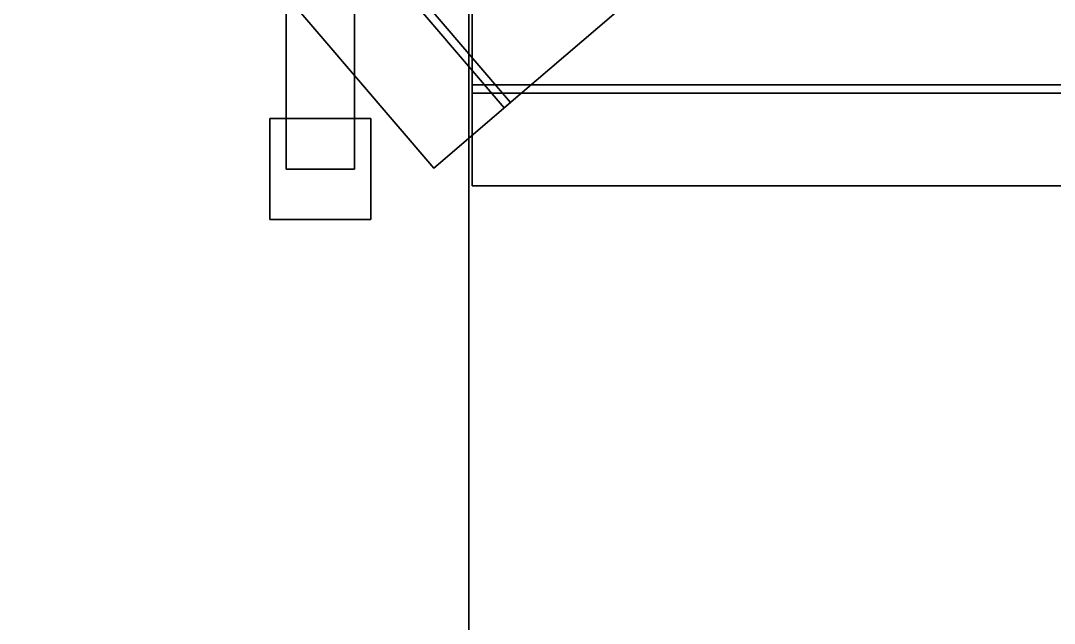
# Model space of a CAD drawing. Header units: millimetres. Extents: x -272 to 22200, y -272 to 17234.
# Drawn here: x 13420 to 16488, y 12031 to 13820 of the extents above; entities that cross this region are included whole.
import ezdxf

# ---------------------------------------------------------------- set-up
doc = ezdxf.new("R2010")
doc.units = ezdxf.units.MM
for name, color, linetype in [('existing_roof', 7, 'Continuous'), ('proposed_cable_tray', 7, 'Continuous'), ('roof_slab_soffit', 7, 'Continuous'), ('S1_steel_plinth', 7, 'Continuous'), ('S1_support_beams', 7, 'Continuous'), ('topfloor_floor', 7, 'Continuous'), ('walkway_matting', 7, 'Continuous')]:
    doc.layers.add(name, color=color, linetype=linetype)

msp = doc.modelspace()

# ---------------------------------------------------------------- linework, layer by layer
at = {"layer": 'existing_roof'}
for points in [[(13050, 0, 26100), (14750, 0, 26100), (14750, 16961, 26100), (13050, 16961, 26100)], [(14750, 0, 26100), (20250, 0, 26100), (20250, 13961, 26100), (14750, 13961, 26100)]]:
    msp.add_3dface(points, dxfattribs=at)
at = {"layer": 'proposed_cable_tray'}
for points in [[(13973.5, 14630.7, 26320), (13745.5, 14435.7, 26320), (14646, 13382.9, 26320), (14874, 13577.9, 26320)], [(13745.5, 14435.7, 26240), (13973.5, 14630.7, 26240), (14874, 13577.9, 26240), (14646, 13382.9, 26240)], [(13973.5, 14630.7, 26240), (13973.5, 14630.7, 26320), (14874, 13577.9, 26320), (14874, 13577.9, 26240)], [(13745.5, 14435.7, 26320), (13745.5, 14435.7, 26240), (14646, 13382.9, 26240), (14646, 13382.9, 26320)], [(14760, 13630.4, 26320), (14760, 13630.4, 26240), (14760, 13330.4, 26240), (14760, 13330.4, 26320)], [(14760, 13630.4, 26320), (14760, 13330.4, 26320), (18018.9, 13330.4, 26320), (18018.9, 13630.4, 26320)], [(14760, 13330.4, 26240), (14760, 13630.4, 26240), (18018.9, 13630.4, 26240), (18018.9, 13330.4, 26240)], [(14760, 13630.4, 26240), (14760, 13630.4, 26320), (18018.9, 13630.4, 26320), (18018.9, 13630.4, 26240)], [(14874, 13577.9, 26320), (14646, 13382.9, 26320), (14646, 13382.9, 26240), (14874, 13577.9, 26240)], [(14760, 13330.4, 26320), (14760, 13330.4, 26240), (18018.9, 13330.4, 26240), (18018.9, 13330.4, 26320)]]:
    msp.add_3dface(points, dxfattribs=at)
at = {"layer": 'roof_slab_soffit'}
for points in [[(13050, 0, 25850), (13050, 16961, 25850), (14750, 16961, 25850), (14750, 0, 25850)], [(14750, 0, 25850), (14750, 13961, 25850), (20250, 13961, 25850), (20250, 0, 25850)]]:
    msp.add_3dface(points, dxfattribs=at)
at = {"layer": 'S1_steel_plinth'}
for points in [[(14159.5, 13229.6, 26100), (14159.5, 13529.6, 26100), (14459.5, 13529.6, 26100), (14459.5, 13229.6, 26100)], [(14159.5, 13229.6, 26350), (14459.5, 13229.6, 26350), (14459.5, 13529.6, 26350), (14159.5, 13529.6, 26350)], [(14459.5, 13529.6, 26100), (14159.5, 13529.6, 26100), (14159.5, 13529.6, 26350), (14459.5, 13529.6, 26350)], [(14159.5, 13529.6, 26100), (14159.5, 13229.6, 26100), (14159.5, 13229.6, 26350), (14159.5, 13529.6, 26350)], [(14459.5, 13229.6, 26100), (14459.5, 13529.6, 26100), (14459.5, 13529.6, 26350), (14459.5, 13229.6, 26350)], [(14159.5, 13229.6, 26100), (14459.5, 13229.6, 26100), (14459.5, 13229.6, 26350), (14159.5, 13229.6, 26350)]]:
    msp.add_3dface(points, dxfattribs=at)
at = {"layer": 'S1_support_beams'}
for points in [[(14411, 16079.6, 26551.5), (14208, 16079.6, 26551.5), (14208, 13379.6, 26551.5), (14411, 13379.6, 26551.5)], [(14208, 16079.6, 26551.5), (14208, 16079.6, 26348.5), (14208, 13379.6, 26348.5), (14208, 13379.6, 26551.5)], [(14208, 16079.6, 26348.5), (14411, 16079.6, 26348.5), (14411, 13379.6, 26348.5), (14208, 13379.6, 26348.5)], [(14411, 16079.6, 26348.5), (14411, 16079.6, 26551.5), (14411, 13379.6, 26551.5), (14411, 13379.6, 26348.5)], [(14411, 13379.6, 26551.5), (14208, 13379.6, 26551.5), (14208, 13379.6, 26348.5), (14411, 13379.6, 26348.5)]]:
    msp.add_3dface(points, dxfattribs=at)
at = {"layer": 'topfloor_floor'}
for points in [[(13050, 0, 23000), (14750, 0, 23000), (14750, 16961, 23000), (13050, 16961, 23000)], [(14750, 0, 23000), (20250, 0, 23000), (20250, 13961, 23000), (14750, 13961, 23000)]]:
    msp.add_3dface(points, dxfattribs=at)
at = {"layer": 'walkway_matting'}
for points in [[(14646, 15205.9, 26132.5), (13954.5, 14614.4, 26132.5), (14855, 13561.7, 26132.5), (15546.5, 14153.2, 26132.5)], [(13954.5, 14614.4, 26107.5), (14646, 15205.9, 26107.5), (15546.5, 14153.2, 26107.5), (14855, 13561.7, 26107.5)], [(13954.5, 14614.4, 26132.5), (13954.5, 14614.4, 26107.5), (14855, 13561.7, 26107.5), (14855, 13561.7, 26132.5)], [(14760, 14515.4, 26132.5), (14760, 14515.4, 26107.5), (14760, 13605.4, 26107.5), (14760, 13605.4, 26132.5)], [(14760, 14515.4, 26132.5), (14760, 13605.4, 26132.5), (18018.9, 13605.4, 26132.5), (18018.9, 14515.4, 26132.5)], [(14760, 13605.4, 26107.5), (14760, 14515.4, 26107.5), (18018.9, 14515.4, 26107.5), (18018.9, 13605.4, 26107.5)], [(15546.5, 14153.2, 26132.5), (14855, 13561.7, 26132.5), (14855, 13561.7, 26107.5), (15546.5, 14153.2, 26107.5)], [(14760, 13605.4, 26132.5), (14760, 13605.4, 26107.5), (18018.9, 13605.4, 26107.5), (18018.9, 13605.4, 26132.5)]]:
    msp.add_3dface(points, dxfattribs=at)

doc.saveas('drawing.dxf')
